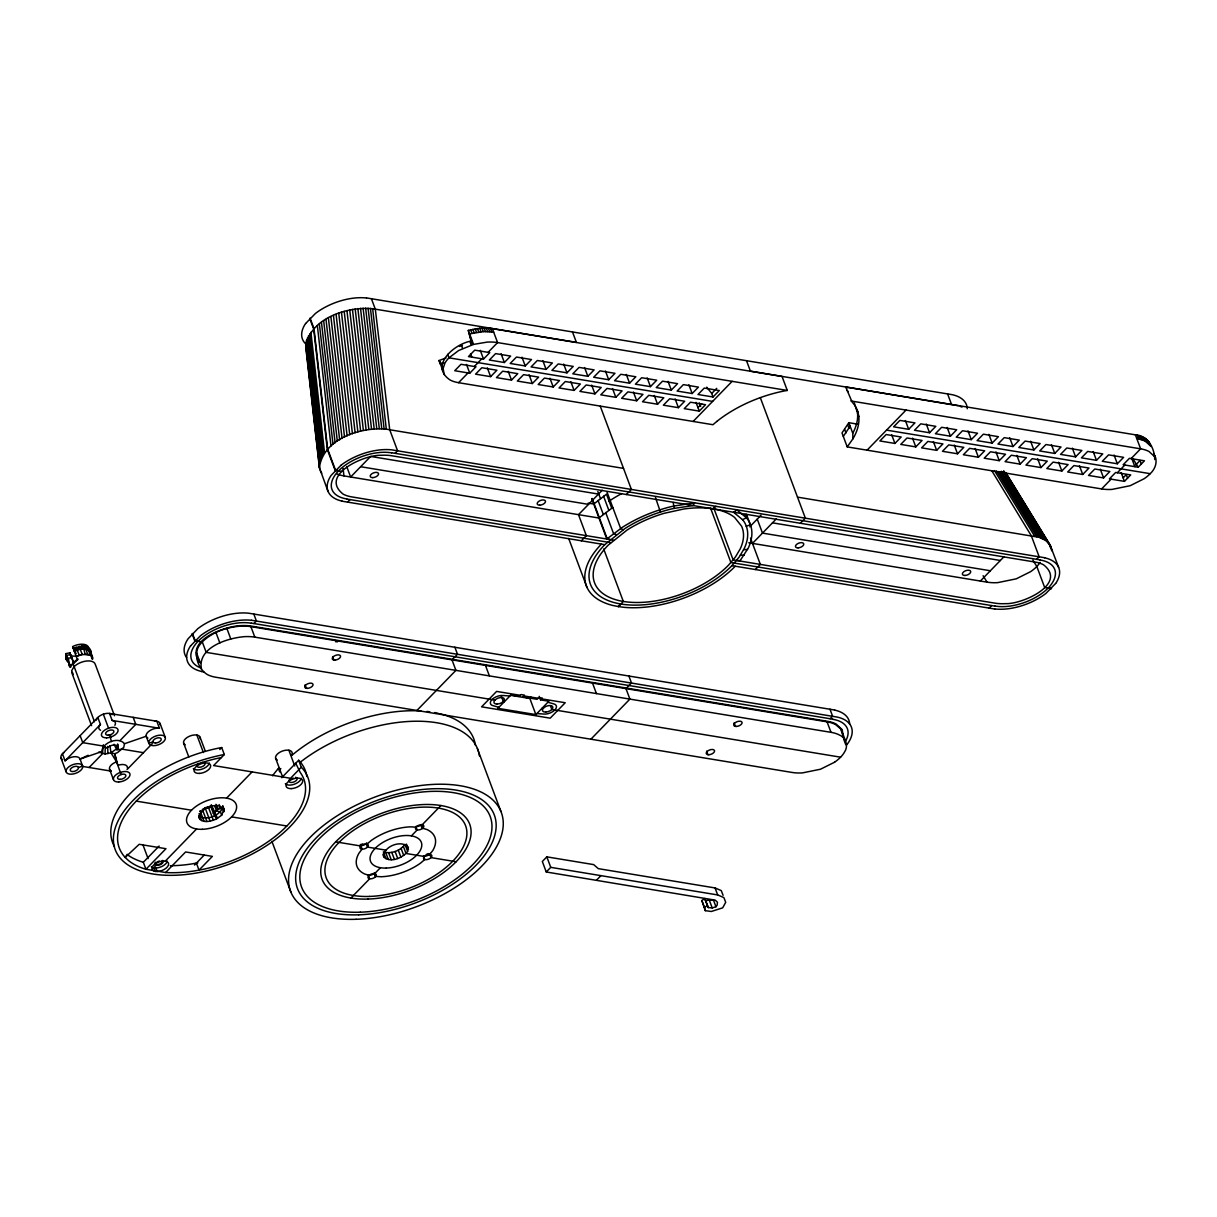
<?xml version="1.0" encoding="UTF-8"?>
<svg xmlns="http://www.w3.org/2000/svg" width="1217" height="1217" viewBox="0 0 1217 1217"><rect width="100%" height="100%" fill="white"/><g stroke="black" fill="none" stroke-linecap="round" stroke-linejoin="round"><path stroke-width="1.5" d="M572.477 331.891L576.402 342.388L372.661 308.722C347.043 306.304 309.544 318.291 305.756 347.195L319.402 467.663L328.073 491.562M143.454 752.684L122.309 749.185L116.878 749.778L117.973 744.728M98.744 752.106L105.042 753.962L105.27 746.69M68.761 659.614L68.654 662.154L66.205 659.538L66.387 655.4L70.601 654.579M87.73 654.335L85.844 649.254L88.309 647.885L82.056 645.953L86.818 646.744L88.309 647.885L89.891 654.974L85.129 654.183L83.334 647.064L82.056 645.953L73.263 648.326L77.325 650.258C84.201 646.836 93.222 650.426 92.264 659.188L90.377 654.107L90.743 650.502L88.339 647.809L91.229 651.962L90.377 654.107M842.605 734.733L840.749 728.907L835.379 724.434A42.078 21.921 -20.5 0 0 827.058 721.833L250.9 626.633A42.078 21.921 -20.5 0 0 240.51 626.162C226.605 627.166 212.427 632.049 202.281 641.876A30.912 16.095 -20.5 0 0 198.219 647.231C193.792 656.45 198.843 669.563 207.483 674.629A42.078 21.921 -20.5 0 0 215.805 677.245L791.978 772.43A42.078 21.921 -20.5 0 0 802.368 772.917L820.501 769.22L834.558 762.222M834.512 762.253A30.912 16.095 -20.5 0 0 844.644 751.832C848.645 745.93 845.845 737.563 839.319 734.946A42.078 21.921 -20.5 0 0 830.983 732.33L254.825 637.145A42.078 21.921 -20.5 0 0 244.434 636.658C227.442 638.027 197.184 647.505 201.459 669.091M468.302 330.385L470.812 339.649L468.302 330.385L479.711 328.271L490.39 328.316L782.029 376.449L787.277 390.444L497.586 342.585A42.078 21.921 -20.5 0 0 487.196 342.099L473.55 344.396L472.242 340.882C455.128 342.996 428.506 365.724 450.244 380.084A42.078 21.921 -20.5 0 0 458.566 382.686L712.949 424.718L716.798 421.447M471.283 345.065L469.96 341.581L473.55 344.396L458.642 350.526L448.967 357.828A30.912 16.095 -20.5 0 0 444.905 363.183L443.11 368.492L444.22 374.547M1154.735 459.539C1154.568 448.206 1147.966 435.427 1135.385 434.834L845.693 386.96L852.128 402.082A88.43 46.063 -20.5 0 1 858.091 412.639L858.822 416.64A88.43 46.063 -20.5 0 1 852.934 438.805L847.215 446.898L1101.598 488.93A42.078 21.921 -20.5 0 0 1111.988 489.417L1130.137 485.72L1144.178 478.707A30.912 16.095 -20.5 0 0 1150.217 473.687C1155.405 468.956 1158.173 461 1154.157 454.626L1155.481 458.094M67.224 658.534L67.057 661.044L68.411 661.683L70.769 667.114M103.369 744.758L102.426 753.81L89.115 767.486M85.844 649.254L86.072 647.246L84.673 646.105L88.309 647.885M342.038 501.191L604.773 544.668L624.853 528.589A83.167 43.34 -20.5 0 1 656.982 513.194L660.466 512.083A62.082 32.342 -20.5 0 1 674.188 508.387L673.184 502.423M623.515 468.378L386.306 429.19C360.688 426.771 323.19 438.759 319.402 467.663M843.122 737.198L842.24 729.668L836.079 723.993A42.914 22.362 -20.5 0 0 827.575 721.316L251.387 626.116A42.914 22.362 -20.5 0 0 240.753 625.629C224.552 626.283 184.756 640.218 199.177 662.033M70.343 667.205C71.453 662.504 86.377 652.449 71.499 665.258M117.882 748.257L118.064 746.812C115.417 743.176 109.576 745.625 106.837 748.12L103.901 746.143L82.756 742.659L80.139 735.661M202.418 811.587L203.939 809.016M216.778 805.03L217.813 809.229L213.371 813.382L216.535 818.889C211.408 821.216 202.57 823.909 199.071 817.87C199.786 807.829 217.63 801.06 224.05 809.244L221.677 815.223L216.535 818.889M407.619 851.398L408.395 847.488C401.975 839.289 384.131 846.058 383.416 856.099C389.394 863.827 402.751 858.091 407.619 851.398L405.002 844.4C400.271 850.805 391.083 854.304 383.37 851.87L385.987 858.867M847.215 446.898L841.997 432.902L848.827 422.695L858.198 424.246M852.934 438.805L852.752 433.191L854.06 430.696A88.43 46.063 -20.5 0 0 857.529 413.141L854.334 403.01M843.29 436.401L850.135 426.193M127.237 854.273L125.184 857.422L127.8 859.932A98.486 51.312 -20.5 0 0 145.949 869.273L165.603 872.528A98.486 51.312 -20.5 0 0 194.385 870.931L200.47 869.866A98.486 51.312 -20.5 0 0 300.173 772.369L295.761 763.226M305.68 323.479L315.446 313.438A44.131 22.986 -20.5 0 1 366.469 297.998M190.689 645.801L200.455 635.746A44.131 22.986 -20.5 0 1 251.478 620.305M846.971 744.545L848.264 742.781A44.131 22.986 -20.5 0 0 837.25 717.087L251.539 620.244M1055.595 583.475L1045.829 593.516A44.131 22.986 -20.5 0 1 994.806 608.956M546.25 871.981L550.753 867.356L717.665 894.936L723.872 897.583L725.712 902.314L722.67 907.852L711.337 911.472L705.312 910.666L701.859 900.55L704.552 898.602L708.309 907.578L712.204 907.912L715.946 906.741L717.117 905.189L717.467 902.238L715.14 900.124L546.25 871.981L542.326 861.484L546.829 856.859L593.668 864.602L598.323 868.649L715.048 887.938L721.255 890.585L723.096 895.316M117.623 743.967L116.878 749.778M350.892 898.07L369.649 878.78A4.381 2.282 -20.5 0 0 375.49 876.772L376.023 876.088A4.381 2.282 -20.5 0 0 374.653 873.639L380.404 867.736M429.723 854.456L432.765 850.546A41.591 21.663 -20.5 0 0 427.076 829.568L422.634 828.245L421.325 824.746M739.89 561.022L748.333 547.969A87.548 45.622 -20.5 0 0 751.026 526.626L746.417 514.243M713.527 507.413L733.151 559.911L994.898 603.145A42.914 22.362 -20.5 0 0 1005.516 603.632C1022.082 604.469 1068.07 583.886 1043.41 564.688A42.914 22.362 -20.5 0 0 1034.906 562.026L391.813 455.767A42.914 22.362 -20.5 0 0 381.18 455.28C364.628 454.443 318.626 475.026 343.285 494.224A42.914 22.362 -20.5 0 0 351.789 496.901L613.535 540.135M834.71 710.028L248.922 613.246A44.131 22.986 -20.5 0 0 197.762 628.717L188.072 638.788A44.131 22.986 -20.5 0 0 186.581 657.53M601.426 544.105A87.548 45.622 -20.5 0 0 612.683 605.427L618.464 606.598L623.317 601.441A78.801 41.059 -20.5 0 0 728.572 565.114L735.464 556.93L740.332 548.684A78.801 41.059 -20.5 0 0 741.533 526.109L734.596 517.438A78.801 41.059 -20.5 0 0 683.68 509.025L664.117 513.315A78.801 41.059 -20.5 0 0 627.135 529.988L608.12 545.216A78.801 41.059 -20.5 0 0 623.317 601.441L603.693 548.943M618.175 606.553L620.822 604.012A83.167 43.34 -20.5 0 0 731.919 565.662L739.206 557.021L744.332 548.335A83.167 43.34 -20.5 0 0 746.888 528.056L746.249 526.261A62.082 32.342 -20.5 0 0 742.522 519.674L733.547 512.235L736.939 509.938L746.432 517.803A65.368 34.061 -20.5 0 1 750.341 524.74L746.249 526.261M69.825 652.951L73.689 662.793L69.825 652.951L69.841 654.107A7.454 3.879 -20.5 0 0 76.047 655.948M65.064 760.838L100.433 724.48L97.816 717.482L62.447 753.825L65.064 760.838A8.762 4.564 -20.5 0 1 73.826 756.761A8.762 4.564 -20.5 0 1 80.033 759.089L101.741 751.589C102.395 742.446 118.627 736.285 124.484 743.739L123.769 747.314L117.638 752.517L114.748 753.749L110.945 752.806L105.042 753.962M458.566 382.686L468.073 372.919M474.326 366.5L481.826 358.787M488.078 352.352L497.586 342.585L492.337 328.59M469.762 373.193L476.014 366.773L460.984 364.294L454.732 370.713L469.762 373.193L466.491 364.446M483.514 359.061L489.766 352.641L474.736 350.146L468.484 356.581L483.514 359.061L480.243 350.313M347.545 502.165L350.04 499.594M395.069 453.317L397.563 450.746L389.714 429.753L375.308 309.164L371.383 298.667M119.981 740.605L135.787 724.343L133.17 717.345M490.618 376.646L496.871 370.227L481.841 367.732L475.588 374.167L490.618 376.646L487.348 367.899M504.37 362.514L510.623 356.079L495.608 353.599L489.356 360.019L504.37 362.514L501.1 353.751M253.897 623.56L256.391 620.989L253.775 613.976M127.04 769.555L152.308 743.587M511.49 380.1L517.742 373.665L502.712 371.185L496.46 377.605L511.49 380.1L508.219 371.337M525.242 365.952L531.494 359.532L516.464 357.053L510.212 363.472L525.242 365.952L521.971 357.205M532.346 383.538L538.614 377.118L523.584 374.638L517.331 381.058L532.346 383.538L529.076 374.79M546.114 369.405L552.366 362.97L537.336 360.491L531.084 366.925L546.114 369.405L542.843 360.658M553.218 386.991L559.47 380.556L544.44 378.076L538.188 384.511L553.218 386.991L549.947 378.244M566.97 372.843L573.222 366.423L558.192 363.944L551.94 370.364L566.97 372.843L563.699 364.096M219.775 749.52L221.707 747.542L224.324 754.54L213.599 765.554L290.559 778.272L301.268 767.258L298.652 760.26L281.72 777.663M574.089 390.429L580.342 384.009L565.312 381.53L559.059 387.949L574.089 390.429L570.819 381.682M587.841 376.296L594.094 369.877L579.064 367.382L572.811 373.817L587.841 376.296L584.571 367.549M594.946 393.882L601.198 387.462L586.168 384.968L579.916 391.402L594.946 393.882L591.675 385.135M608.713 379.75L614.965 373.315L599.935 370.835L593.683 377.255L608.713 379.75L605.442 371.002M221.433 757.506L216.52 758.556A98.486 51.312 -20.5 0 0 125.184 857.422L139.194 844.294L165.953 848.705L145.949 869.273L143.332 862.275L159.123 846.043M615.817 397.335L622.07 390.9L607.04 388.421L600.787 394.84L615.817 397.335L612.547 388.588M629.569 383.188L635.822 376.768L620.792 374.288L614.539 380.708L629.569 383.188L626.299 374.44M165.299 861.119L196.561 828.975M226.575 798.139L252.086 771.913M165.603 872.528L185.608 851.961L212.382 856.388L199.01 870.125L196.393 863.127M636.689 400.773L642.941 394.354L627.911 391.874L621.659 398.294L636.689 400.773L633.418 392.026M650.441 386.641L656.693 380.206L641.663 377.726L635.411 384.161L650.441 386.641L647.17 377.894M194.492 865.059L204.258 855.034M657.545 404.227L663.797 397.792L648.767 395.312L642.515 401.747L657.545 404.227L654.274 395.479M671.297 390.094L677.55 383.659L662.52 381.18L656.267 387.599L671.297 390.094L668.027 381.332M678.417 407.68L684.669 401.245L669.639 398.765L663.387 405.185L678.417 407.68L675.146 398.917M692.169 393.532L698.421 387.112L683.391 384.618L677.139 391.053L692.169 393.532L688.898 384.785M602.263 490.223L578.501 514.654L586.351 535.647L581.346 540.789M697.965 407.619L701.722 403.77M713.04 396.985L698.01 394.506L704.263 388.071L719.293 390.551L713.04 396.985L711.732 393.487L716.722 388.345M699.273 411.118L705.525 404.698L690.511 402.203L684.258 408.638L699.273 411.118L696.002 402.371M693.127 421.447L732.132 381.347M626.359 494.513L631.364 489.371L600.3 406.265M416.899 710.469L455.919 670.354L451.994 659.857L457.486 654.214L454.869 647.201M713.36 508.889L715.855 506.318M515.902 712.493L516.89 711.473M529.897 698.102L530.901 697.067M540.515 699.851L542.265 698.056L538.918 697.508L537.169 699.303L522.641 696.9L524.39 695.105L521.043 694.557L519.294 696.352L510.927 694.968L497.92 708.34L535.876 714.607L548.867 701.235L540.515 699.851L539.207 696.352M411.407 835.851L417.172 829.948A4.381 2.282 -20.5 0 0 422.253 828.579L423.014 827.925A4.381 2.282 -20.5 0 0 422.162 824.807L440.919 805.517M749.748 526.824L761.005 515.263M752.486 543.39L776.248 518.974M626.481 688.092L631.471 682.95L628.854 675.952M867.052 450.184L906.057 410.068M755.331 569.541L760.336 564.399L750.524 538.142M800.345 523.264L805.35 518.123L760.351 397.746M590.884 739.206L629.904 699.106L625.979 688.609M894.921 443.444L901.173 437.009L886.143 434.53L879.891 440.965L894.921 443.444L891.65 434.697M908.673 429.312L914.925 422.877L899.895 420.397L893.643 426.817L908.673 429.312L905.402 420.55M915.793 446.898L922.045 440.463L907.015 437.983L900.763 444.403L915.793 446.898L912.522 438.135M929.545 432.75L935.797 426.33L920.767 423.835L914.515 430.27L929.545 432.75L926.274 424.003M936.649 450.336L942.901 443.916L927.871 441.421L921.619 447.856L936.649 450.336L933.378 441.588M950.416 436.203L956.668 429.768L941.639 427.289L935.386 433.724L950.416 436.203L947.145 427.456M957.52 453.789L963.773 447.354L948.743 444.874L942.49 451.309L957.52 453.789L954.25 445.042M971.272 439.641L977.525 433.222L962.495 430.742L956.243 437.162L971.272 439.641L968.002 430.894M978.392 457.227L984.644 450.807L969.614 448.328L963.362 454.747L978.392 457.227L975.121 448.48M992.144 443.094L998.396 436.675L983.366 434.18L977.114 440.615L992.144 443.094L988.873 434.347M999.248 460.68L1005.501 454.26L990.471 451.766L984.218 458.2L999.248 460.68L995.978 451.933M1013 446.548L1019.253 440.113L1004.238 437.633L997.986 444.053L1013 446.548L1009.73 437.785M596.436 880.271L600.939 875.647M1020.12 464.133L1026.372 457.698L1011.342 455.219L1005.09 461.639L1020.12 464.133L1016.849 455.371M1033.872 449.986L1040.124 443.566L1025.094 441.086L1018.842 447.506L1033.872 449.986L1030.601 441.239M1040.991 467.571L1047.244 461.152L1032.214 458.672L1025.961 465.092L1040.991 467.571L1037.705 458.824M1054.743 453.439L1060.996 447.004L1045.966 444.524L1039.714 450.959L1054.743 453.439L1051.473 444.692M1061.848 471.025L1068.1 464.59L1053.07 462.11L1046.818 468.545L1061.848 471.025L1058.577 462.277M1075.6 456.877L1081.852 450.457L1066.822 447.978L1060.57 454.397L1075.6 456.877L1072.329 448.13M830.07 718.745L832.58 716.174L829.964 709.176M1082.719 474.463L1088.972 468.043L1073.942 465.563L1067.689 471.983L1082.719 474.463L1079.449 465.715M1096.471 460.33L1102.724 453.911L1087.694 451.416L1081.441 457.851L1096.471 460.33L1093.201 451.583M980.354 581.041L1004.116 556.625M1103.576 477.916L1109.828 471.496L1094.798 469.001L1088.546 475.436L1103.576 477.916L1100.305 469.169M1117.343 463.783L1123.595 457.349L1108.565 454.869L1102.313 461.289L1117.343 463.783L1114.072 455.036M1101.598 488.93L1111.106 479.163M1117.358 472.728L1124.858 465.016M1131.11 458.596L1140.618 448.83A42.078 21.921 -20.5 0 1 1148.939 451.431L1154.963 456.968L1153.67 453.469M989.132 608.165L991.642 605.594M1036.656 559.318L1039.151 556.747L1031.301 535.754L991.885 470.873M1123.139 477.87L1126.257 474.645L1127.581 478.144M1135.644 465.016L1140.025 460.513L1141.333 464.012M1124.447 481.369L1130.699 474.934L1115.67 472.455L1109.417 478.874L1124.447 481.369L1121.176 472.622M1138.199 467.222L1144.452 460.802L1129.422 458.322L1123.169 464.742L1138.199 467.222L1132.921 458.687M611.725 508.204L606.492 494.208L593.759 504.036L588.176 503.108M612.79 507.489L598.931 518.031L343.939 475.893A42.914 22.362 -20.5 0 1 336.911 473.93M367.017 844.081L371.352 840.399A41.591 21.663 -20.5 0 1 410.631 826.845L416.047 827.164M422.162 824.807A4.381 2.282 -20.5 0 0 416.32 826.815L415.788 827.499A4.381 2.282 -20.5 0 0 417.172 829.948L415.864 826.449A4.381 2.282 -20.5 0 0 420.945 825.08L421.706 824.426M340.866 465.396L331.1 475.436A44.131 22.986 -20.5 0 0 342.114 501.13M92.69 659.097A12.474 6.496 -20.5 0 0 90.21 654.731L82.224 654.518L80.322 649.452L83.334 647.064L86.072 647.246L83.228 649.102M705.312 910.666L704.476 907.547L707.168 905.6M121.107 774.544L116.573 761.842L110.945 752.806L116.33 749.018L114.094 744.256M609.108 501.206L612.09 499.198A87.548 45.622 -20.5 0 1 621.613 493.615M204.973 808.134L206.236 807.373M90.332 652.403L91.229 651.962M742.522 519.674L746.432 517.803L745.123 514.304M88.172 755.255L80.033 759.089L82.65 766.086A8.762 4.564 -20.5 0 1 71.286 774.195A8.762 4.564 -20.5 0 1 69.217 766.543A8.762 4.564 -20.5 0 1 82.65 766.086L78.512 767.516A4.381 2.282 -20.5 0 1 72.837 771.563A4.381 2.282 -20.5 0 1 71.803 767.729A4.381 2.282 -20.5 0 1 78.512 767.516M210.845 806.065L204.441 808.179M210.921 806.278L208.426 807.343A15.654 8.154 -20.5 0 1 204.532 808.392M76.215 653.559L74.435 651.475L77.325 650.258L76.139 647.109M82.224 654.518L76.169 656.374L82.269 654.274M83.334 647.064L74.267 649.376L74.435 651.475M443.779 362.788L440.265 364.066L438.972 360.536L445.985 357.996M459.494 346.434L462.414 345.43M124.484 743.739L146.177 736.255L148.793 743.252L152.931 741.822M704.552 898.602L705.693 900.58L713.329 899.743L715.946 906.741M206.89 821.49L202.341 809.351L212.001 806.749L208.426 807.343L213.371 820.228M493.661 332.089L483.271 331.602L469.625 333.884L472.242 340.882M674.188 508.387L693.158 505.557L694.542 502.94L674.492 505.922A65.368 34.061 -20.5 0 0 660.055 509.817L656.389 510.988A87.548 45.622 -20.5 0 0 622.556 527.189L606.796 539.025L591.797 498.787M66.57 656.784A12.033 6.268 -20.5 0 1 65.764 655.355L65.733 653.651L69.947 652.829M65.733 653.651L69.034 663.706A12.474 6.496 -20.5 0 0 69.917 666.962M199.664 811.48L202.843 810.857M218.086 808.529L222.787 807.616L222.741 805.745L224.05 809.244M221.707 747.542L220.536 747.74A102.867 53.594 -20.5 0 0 114.459 846.576M224.324 754.54L223.152 754.738A102.867 53.594 -20.5 0 0 113.546 842.438A102.867 53.594 -20.5 0 0 234.014 862.336A102.867 53.594 -20.5 0 0 301.786 767.729L301.268 767.258M197.854 862.868L191.769 863.933A98.486 51.312 -20.5 0 1 170.304 865.713M787.277 390.444L784.539 390.916A88.43 46.063 -20.5 0 0 716.783 421.447M68.411 661.683L65.885 658.047L71.894 658.001M743.617 549.704L747.557 549.445M73.263 648.326L77.188 648.265M740.438 555.135L744.241 555.119M736.528 560.459L740.164 560.672M359.532 845.389A4.381 2.282 -20.5 0 0 360.308 845.617L361.266 845.663A4.381 2.282 -20.5 0 0 366.697 842.909M360.308 845.617L361.616 849.116L362.575 849.177A4.381 2.282 -20.5 0 0 367.473 847.093L385.804 850.12M167.277 861.149A8.762 4.564 -20.5 0 1 155.882 868.01L153.981 867.904A8.762 4.564 -20.5 0 1 151.304 866.656M155.289 871.402L157.191 871.509A8.762 4.564 -20.5 0 0 168.631 863.796A8.762 4.564 -20.5 0 0 156.339 863.081A8.762 4.564 -20.5 0 0 155.289 871.402L153.981 867.904L156.217 864.633M509.923 696.002L503.64 695.546A8.762 4.564 -20.5 0 0 491.942 699.592A8.762 4.564 -20.5 0 0 493.63 705.83L498.924 707.305M536.864 713.573L543.162 714.014A8.762 4.564 -20.5 0 0 554.846 709.983A8.762 4.564 -20.5 0 0 553.157 703.73L547.878 702.27M342.023 471.42L335.177 470.477L327.327 449.484L313.682 329.016L309.757 318.519M1032.883 560.094L1036.823 566.498L1044.673 587.507L1051.518 588.435M494.954 700.079L206.205 652.373L202.281 641.876L194.766 640.842L192.149 633.844M272.578 775.777A112.496 58.614 -20.5 0 1 278.419 768.444L280.868 768.718M618.464 606.598L624.336 607.344A87.548 45.622 -20.5 0 0 735.266 566.224M366.53 297.922L952.318 394.704A44.131 22.986 -20.5 0 1 967.256 408.76M994.745 609.032L731.919 565.662M850.926 400.971L1140.618 448.83L1135.385 434.834M712.63 401.397L448.967 357.828L447.628 354.36M886.554 430.118L1150.217 473.687M797.5 497.129L1038.862 537.26L1045.707 540.394L1050.104 545.003L1058.623 567.365M391.722 452.77L1040.003 559.881M598.505 494.087L370.637 456.436L350.633 477.003L346.708 466.507M772.491 522.838L1000.359 560.474M360.643 466.72L588.496 504.37M990.349 570.758L762.496 533.107L757.248 519.111M748.774 542.782L987.048 582.152A42.914 22.362 -20.5 0 0 997.666 582.639L1016.241 578.836L1030.632 571.655A31.779 16.551 -20.5 0 0 1040.155 562.391M346.693 499.046L610.767 542.66M994.989 606.142L730.915 562.513L710.637 508.28M251.295 623.119L832.671 719.171M520.298 695.318L496.612 691.408L481.597 706.834L550.19 718.167L565.205 702.741L541.504 698.832M523.645 695.881L538.157 698.269M510.881 695.363L529.851 698.497L535.876 714.607M504.431 701.646L503.321 701.464L501.358 696.215M542.371 707.914L543.482 708.096M840.597 757.187L551.833 709.481L550.525 705.982M72.974 663.387L94.485 721.787M112.131 720.434L159.457 728.253L156.841 721.255L109.515 713.436L112.131 720.434A8.762 4.564 -20.5 0 1 114.885 725.317M81.828 766.284L110.945 771.091M136.274 801.121L191.495 810.233M231.641 816.881L286.847 825.993M335.679 841.845L360.78 845.998A4.381 2.282 -20.5 0 1 366.621 843.974L367.397 844.202A4.381 2.282 -20.5 0 1 367.473 847.093L366.165 843.594M456.132 861.742L431.046 857.605A4.381 2.282 -20.5 0 0 430.194 854.471L429.236 854.425A4.381 2.282 -20.5 0 0 424.353 856.494L406.006 853.467L403.39 846.469M1136.693 438.333L1145.014 440.934L1151.054 446.472M1044.658 557.721L391.95 449.879A44.131 22.986 -20.5 0 0 340.806 465.366M201.626 671.541L203.726 671.951M1048.02 588.054L1051.184 588.769M338.676 470.857L335.512 470.142L327.662 449.134L314.016 328.681L310.092 318.185M198.265 641.222L195.1 640.492L192.484 633.494M958.296 405.733L750.402 371.139L746.477 360.628M610.158 539.587L607.177 538.705L592.131 498.453M369.177 875.342L364.735 874.019A41.591 21.663 -20.5 0 1 359.061 853.041L362.088 849.147L360.78 845.648M616.258 534.628L613.535 533.533L605.686 512.524M960.213 406.372L961.993 407.102M70.312 666.764L67.589 660.253L66.205 659.538L66.387 655.4L66.418 657.104M623.089 529.791L620.64 528.482L606.903 491.729M86.818 646.744L89.906 649.011L89.526 650.958L91.412 656.039M73.339 674.507L71.651 670.704L73.948 666.825A12.474 6.496 -20.5 0 1 86.422 661.029A12.474 6.496 -20.5 0 1 95.261 664.33L114.489 715.748M845.693 386.96L846.895 388.086M847.002 390.459L848.203 391.585M298.652 760.26L299.154 760.731A102.867 53.594 -20.5 0 1 306.821 776.492M79.151 646.288L80.322 649.452M441.391 363.594L438.972 360.536M441.756 366.134L442.699 367.093M213.918 811.891L211.195 806.521M706.758 387.189L711.732 393.487M198.995 660.694L197.534 658.595M321.744 473.185L320.223 470.553M1005.881 472.835L1050.104 545.003M1005.577 472.576L1050.773 546.357L1051.747 550.784M1006.079 473.991L1051.275 547.772M1003.812 470.857L1047.046 541.428M1009.349 480.289L1011.312 483.499M1014.263 488.306L1016.225 491.516M1019.177 496.323L1021.139 499.533M1024.09 504.34L1027.042 509.162M1029.978 513.97L1031.94 517.179M1033.918 520.389L1036.854 525.196M1039.805 530.003L1041.767 533.213M1043.73 536.423L1046.681 541.23M1049.632 546.053L1051.594 549.247M1003.447 471.435L1045.707 540.394M1002.945 472.105L1044.201 539.466M1001.287 471.268L1042.558 538.629M1000.496 472.135L1040.778 537.884M998.579 471.496L1038.862 537.26M996.525 470.964L1036.808 536.727M994.426 470.553L1034.709 536.317M983.108 575.732L987.048 582.152M307.247 351.439L306.578 350.1L307.216 355.744M856.951 410.023L858.091 412.639M461.289 344.974L462.612 348.442M441.786 365.024L443.11 368.492M490.39 328.316L491.714 331.815M488.367 328.134L489.69 331.632M486.283 328.027L487.606 331.541M484.138 328.027L485.461 331.526M481.947 328.103L483.271 331.602M479.711 328.271L481.034 331.769M477.46 328.529L478.768 332.028M475.178 328.864L476.486 332.363M472.881 329.29L474.189 332.789M470.583 329.807L471.907 333.306M439.641 361.616L442.882 371.063M1131.582 457.927L1134.852 466.674M947.571 393.852L951.496 404.363M848.827 422.695L852.752 433.191M841.419 729.972L845.343 740.484M843.822 739.525L845.785 744.774M827.058 721.833L830.998 732.33M699.349 402.918L700.657 406.417M655.461 497.57L660.466 512.083M734.094 722.883L735.403 726.382M706.59 751.163L707.898 754.662M603.556 496.186L608.789 510.182M597.836 491.531L600.453 498.529M598.034 500.354L603.267 514.35M715.048 887.938L717.665 894.936M709.587 900.915L712.204 907.912M705.693 900.58L708.309 907.578M568.689 538.446L587.005 587.446M701.859 900.55L704.476 907.547M470.523 353.63L471.831 357.129M592.512 683.072L596.436 693.584M485.461 665.395L489.386 675.891M546.829 856.859L550.753 867.356M477.368 748.501L500.932 811.496M420.945 825.08L422.253 828.579M429.738 854.106L431.046 857.605A4.381 2.282 -20.5 0 1 425.189 859.613L424.414 859.385A4.381 2.282 -20.5 0 1 424.353 856.494M423.486 856.007L424.809 859.506L420.458 863.188A41.591 21.663 -20.5 0 1 381.18 876.742L375.764 876.423L374.456 872.924M406.478 844.111L408.44 849.36M332.591 656.556L333.899 660.055M401.093 848.416L403.709 855.414M398.263 850.12L400.88 857.118M395.099 851.474L397.716 858.472M391.798 852.356L394.414 859.354M388.603 852.721L391.22 859.734M385.728 852.554L388.345 859.567M383.005 854.182L384.313 857.681M305.087 684.821L306.395 688.32M375.49 876.772L374.182 873.274A4.381 2.282 -20.5 0 1 368.34 875.282L369.649 878.78A4.381 2.282 -20.5 0 1 368.797 875.662L369.557 875.023A4.381 2.282 -20.5 0 1 374.653 873.639M250.9 626.633L254.825 637.145M288.87 750.235L294.757 765.98M275.605 758.221L282.8 777.48M226.864 628.444L230.789 638.94M278.419 768.444L279.727 771.943M215.941 632.505L219.866 643.002M271.908 841.358L290.878 892.091M196.424 652.555L200.349 663.052M200.12 737.319L205.354 751.315M196.85 735.022L203.391 752.532M224.095 811.115L222.787 807.616C219.212 815.998 206.586 820.897 198.66 815.953L199.968 819.452M223.822 811.815L222.513 808.316L217.66 809.259L215.987 804.346M219.136 804.574L220.444 808.073M221.677 815.223L220.368 811.724L216.58 811.1L214.618 805.852M217.508 818.311L211.286 804.68M210.876 806.719L213.371 813.382M183.584 743.024L188.818 757.02M205.536 808.97L210.069 821.11M200.12 810.902L204.015 821.323M199.056 813.671L201.657 820.623M160.096 723.552L165.329 737.548A8.762 4.564 -20.5 0 1 153.966 745.656A8.762 4.564 -20.5 0 1 151.897 738.004A8.762 4.564 -20.5 0 1 165.329 737.548M96.219 720.19A8.762 4.564 -20.5 0 1 103.323 714.166L108.556 728.162M77.325 650.258L79.227 655.324M155.882 868.01L157.191 871.509M77.477 659.873L72.609 646.577A12.033 6.268 -20.5 0 1 88.506 647.505L88.537 649.209M142.861 844.613L148.094 858.609M109.5 769.114L113.424 779.61M71.697 672.469L91.579 725.651M60.88 757.795L66.114 771.791M1149.076 441.893L1150.384 445.392M1148.27 440.873L1149.578 444.372M1147.327 439.915L1148.635 443.414M1146.247 439.018L1147.555 442.516M1145.045 438.196L1146.338 441.695M1143.706 437.435L1145.014 440.934M1142.261 436.751L1143.554 440.25M1140.694 436.158L1141.987 439.656M1139.021 435.625L1140.329 439.124M1137.256 435.184L1138.549 438.683M857.529 413.141L858.822 416.64M847.717 424.809L849.01 428.308M844.689 429.449L845.982 432.948M110.351 734.794L110.945 737M110.123 736.62L111.462 741.594M305.756 347.195L306.075 348.671M109.986 745.778L110.945 752.806M372.661 308.722L386.306 429.19M370.455 308.418L384.1 428.886M368.097 308.22L381.742 428.688M365.648 308.129L379.293 428.597M363.107 308.16L376.768 428.627M360.521 308.297L374.167 428.764M357.874 308.54L371.52 429.008M355.181 308.905L368.827 429.373M352.458 309.377L366.104 429.844M349.72 309.955L363.366 430.422M346.951 310.639L360.612 431.092M344.213 311.415L357.859 431.883M341.475 312.297L355.121 432.765M338.767 313.271L352.413 433.739M336.09 314.336L349.735 434.804M333.458 315.492L347.119 435.96M330.902 316.724L344.548 437.192M328.407 318.048L342.053 438.5M343.088 468.378L343.939 475.893M326.004 319.417L339.649 439.885M323.692 320.877L337.337 441.33M321.471 322.368L335.116 442.836M319.371 323.935L333.017 444.403M317.348 325.578L330.994 446.03M310.898 332.211L324.543 452.678M309.605 333.975L323.25 454.443M308.51 335.694L322.155 456.162M307.597 337.413L321.242 457.881M306.836 339.117L320.482 459.585M306.258 340.806L319.904 461.273M308.114 358.969L308.54 362.742M309.392 370.272L309.818 374.03M316.633 434.256L317.059 438.029M317.911 445.559L318.337 449.316M305.863 342.464L319.508 462.932M307.642 359.502L308.494 367.032M308.92 370.805L309.772 378.335M310.198 382.092L310.837 387.736M311.476 393.38L312.115 399.039M312.541 402.797L313.408 410.327M313.834 414.084L315.751 431.031M316.177 434.788L317.029 442.319M317.454 446.091L318.306 453.622M318.732 457.379L319.371 463.023M305.65 344.092L319.721 469.138M107.583 746.417L107.948 753.627M69.46 663.615L69.491 665.319M67.559 658.549L67.589 660.253M117.638 745.565L117.669 748.759M361.616 849.116A4.381 2.282 -20.5 0 1 360.78 845.998M430.27 853.421A4.381 2.282 -20.5 0 1 423.881 856.114M439.945 713.725A112.496 58.614 -20.5 0 1 475.451 745.428M291.563 755.59A112.496 58.614 -20.5 0 1 420.93 710.941M426.939 711.443A112.496 58.614 -20.5 0 1 429.86 711.808M434.56 712.553A112.496 58.614 -20.5 0 1 438.196 713.299M478.92 753.384A112.496 58.614 -20.5 0 1 479.376 755.924M300.553 761.979A112.496 58.614 -20.5 0 1 408.897 721.453A112.496 58.614 -20.5 0 1 478.6 752.136M362.696 843.959A8.762 4.564 -20.5 0 1 360.521 844.552M428.369 853.573A8.762 4.564 -20.5 0 1 426.269 854.471M162.272 860.419A4.381 2.282 -20.5 0 1 160.112 864.755A4.381 2.282 -20.5 0 1 154.833 863.568M155.107 862.883A4.381 2.282 -20.5 0 1 155.639 862.199M204.289 762.329A4.381 2.282 -20.5 0 1 201.611 766.877A4.381 2.282 -20.5 0 1 197.139 764.793M197.671 764.109A4.381 2.282 -20.5 0 1 198.432 763.47M202.296 762.359A4.381 2.282 -20.5 0 1 201.353 762.937M199.208 763.668A4.381 2.282 -20.5 0 1 198.158 763.789M295.533 777.298A4.381 2.282 -20.5 0 1 294.666 781.633A4.381 2.282 -20.5 0 1 288.885 780.675M289.144 780.006A4.381 2.282 -20.5 0 1 289.676 779.321M293.358 778.135A4.381 2.282 -20.5 0 1 291.228 778.865M162.865 861.256A4.381 2.282 -20.5 0 1 158.773 864.435A4.381 2.282 -20.5 0 1 154.589 863.477M185.288 744.85A8.762 4.564 -20.5 0 1 189.593 736.163A8.762 4.564 -20.5 0 1 200.151 738.552M277.309 760.047A8.762 4.564 -20.5 0 1 282.679 750.95A8.762 4.564 -20.5 0 1 291.624 755.103M159.321 861.012A4.381 2.282 -20.5 0 1 157.191 861.758M143.332 862.275A98.486 51.312 -20.5 0 1 128.15 855.232M301.329 778.256A8.762 4.564 -20.5 0 1 294.225 784.28A8.762 4.564 -20.5 0 1 285.341 783.763M209.309 763.059A8.762 4.564 -20.5 0 1 202.205 769.083A8.762 4.564 -20.5 0 1 193.336 768.566M62.584 759.621A8.762 4.564 -20.5 0 1 63.984 752.532M103.323 714.166A8.762 4.564 -20.5 0 1 112.192 714.683M154.939 721.149A8.762 4.564 -20.5 0 1 160.127 724.784M100.57 730.261A8.762 4.564 -20.5 0 1 100.433 724.48M147.881 738.08A8.762 4.564 -20.5 0 1 148.474 731.63A8.762 4.564 -20.5 0 1 159.457 728.253M111.203 770.939A8.762 4.564 -20.5 0 1 116.573 761.842L114.748 753.749L117.882 765.341A8.762 4.564 -20.5 0 1 127.374 768.14M200.82 667.92A39.705 20.689 -20.5 0 1 198.112 641.192A39.705 20.689 -20.5 0 1 251.204 623.226M832.565 719.277A39.705 20.689 -20.5 0 1 845.541 741.199M201.687 671.48A44.131 22.986 -20.5 0 1 190.582 645.801M834.634 710.089A44.131 22.986 -20.5 0 1 849.649 724.085M335.573 641.724A8.762 4.564 -20.5 0 1 337.474 641.846M346.799 498.94A39.705 20.689 -20.5 0 1 338.539 470.842A39.705 20.689 -20.5 0 1 391.615 452.861M620.822 604.012A83.167 43.34 -20.5 0 1 604.773 544.668M995.08 606.051A39.705 20.689 -20.5 0 0 1048.156 588.085A39.705 20.689 -20.5 0 0 1039.911 559.972M1044.597 557.797A44.131 22.986 -20.5 0 1 1055.702 583.475M305.208 343.407A44.131 22.986 -20.5 0 1 305.589 323.479M358.711 914.819A105.058 54.735 -20.5 0 0 495.136 817.55A105.058 54.735 -20.5 0 0 333.869 823.011A105.058 54.735 -20.5 0 0 358.711 914.819M356.079 919.291A112.496 58.614 -20.5 0 0 502.165 815.131A112.496 58.614 -20.5 0 0 329.488 820.973A112.496 58.614 -20.5 0 0 356.079 919.291M386.291 868.071A27.139 14.148 -20.5 0 0 421.538 842.955A27.139 14.148 -20.5 0 0 379.887 844.355A27.139 14.148 -20.5 0 0 386.291 868.071M369.557 896.442A74.42 38.777 -20.5 0 0 466.187 827.545A74.42 38.777 -20.5 0 0 351.972 831.409A74.42 38.777 -20.5 0 0 369.557 896.442M368.006 899.059A78.801 41.059 -20.5 0 0 470.325 826.115A78.801 41.059 -20.5 0 0 349.385 830.207A78.801 41.059 -20.5 0 0 368.006 899.059M360.262 912.202A100.676 52.453 -20.5 0 0 490.999 818.98A100.676 52.453 -20.5 0 0 336.455 824.213A100.676 52.453 -20.5 0 0 360.262 912.202M202.265 829.309A26.272 13.691 -20.5 0 0 236.372 805A26.272 13.691 -20.5 0 0 196.059 806.354A26.272 13.691 -20.5 0 0 202.265 829.309M291.228 788.616A8.762 4.564 -20.5 0 0 302.607 780.508A8.762 4.564 -20.5 0 0 289.159 780.964A8.762 4.564 -20.5 0 0 291.228 788.616M199.223 773.419A8.762 4.564 -20.5 0 0 210.587 765.31A8.762 4.564 -20.5 0 0 197.154 765.767A8.762 4.564 -20.5 0 0 199.223 773.419M108.207 735.205A4.381 2.282 -20.5 0 0 113.881 731.158A4.381 2.282 -20.5 0 0 107.172 731.387A4.381 2.282 -20.5 0 0 108.207 735.205M106.655 737.837A8.762 4.564 -20.5 0 0 118.019 729.728A8.762 4.564 -20.5 0 0 104.586 730.185A8.762 4.564 -20.5 0 0 106.655 737.837M120.148 779.382A4.381 2.282 -20.5 0 0 125.838 775.32A4.381 2.282 -20.5 0 0 119.114 775.548A4.381 2.282 -20.5 0 0 120.148 779.382M118.597 781.999A8.762 4.564 -20.5 0 0 129.96 773.906A8.762 4.564 -20.5 0 0 116.528 774.362A8.762 4.564 -20.5 0 0 118.597 781.999M155.517 743.024A4.381 2.282 -20.5 0 0 161.207 738.978A4.381 2.282 -20.5 0 0 154.483 739.206A4.381 2.282 -20.5 0 0 155.517 743.024M334.858 660.101A4.381 2.282 -20.5 0 0 340.532 656.054A4.381 2.282 -20.5 0 0 333.808 656.282A4.381 2.282 -20.5 0 0 334.858 660.101M307.338 688.381A4.381 2.282 -20.5 0 0 313.028 684.334A4.381 2.282 -20.5 0 0 306.304 684.562A4.381 2.282 -20.5 0 0 307.338 688.381M736.361 726.443A4.381 2.282 -20.5 0 0 742.051 722.381A4.381 2.282 -20.5 0 0 735.327 722.609A4.381 2.282 -20.5 0 0 736.361 726.443M708.857 754.723A4.381 2.282 -20.5 0 0 714.531 750.661A4.381 2.282 -20.5 0 0 707.807 750.889A4.381 2.282 -20.5 0 0 708.857 754.723M497.205 704.065A5.476 2.845 -20.5 0 0 504.31 698.999A5.476 2.845 -20.5 0 0 495.912 699.273A5.476 2.845 -20.5 0 0 497.205 704.065M545.718 712.082A5.476 2.845 -20.5 0 0 552.822 707.016A5.476 2.845 -20.5 0 0 544.425 707.29A5.476 2.845 -20.5 0 0 545.718 712.082M372.828 477.627A4.381 2.282 -20.5 0 0 378.517 473.565A4.381 2.282 -20.5 0 0 371.793 473.793A4.381 2.282 -20.5 0 0 372.828 477.627M964.99 575.458A4.381 2.282 -20.5 0 0 970.679 571.397A4.381 2.282 -20.5 0 0 963.955 571.625A4.381 2.282 -20.5 0 0 964.99 575.458M798.063 547.878A4.381 2.282 -20.5 0 0 803.752 543.832A4.381 2.282 -20.5 0 0 797.029 544.06A4.381 2.282 -20.5 0 0 798.063 547.878M539.785 505.177A4.381 2.282 -20.5 0 0 545.475 501.13A4.381 2.282 -20.5 0 0 538.751 501.358A4.381 2.282 -20.5 0 0 539.785 505.177"/></g></svg>
